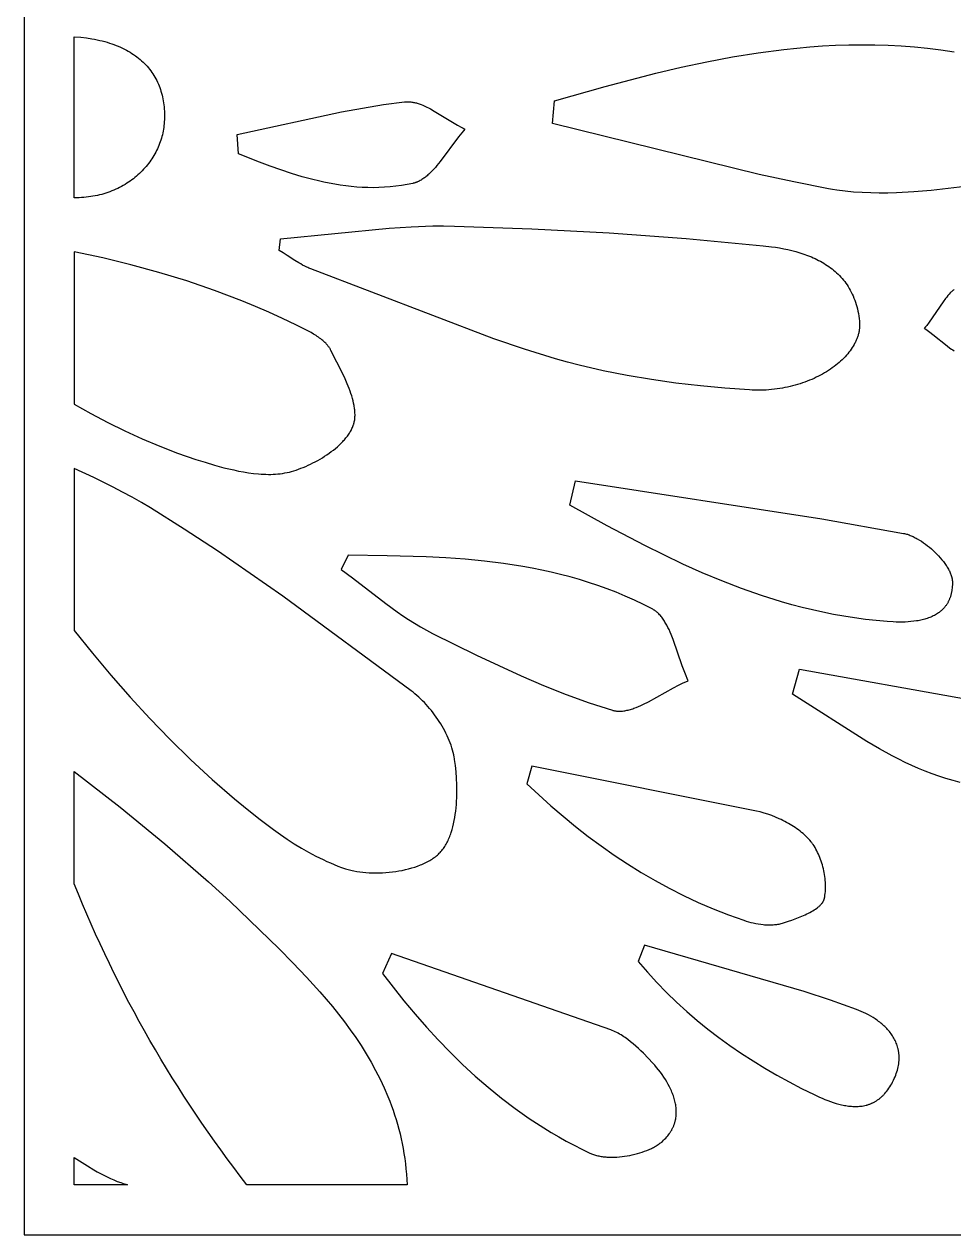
# Model space of a CAD drawing. Header units: millimetres. Extents: x 676 to 2676, y 767 to 1767.
# Drawn here: x 676 to 1047.4, y 767.3 to 1251.3 of the extents above; entities that cross this region are included whole.
import ezdxf

# ---------------------------------------------------------------- set-up
doc = ezdxf.new("R2010")
doc.units = ezdxf.units.MM
doc.layers.add('Layer 1', color=7, linetype='Continuous')

msp = doc.modelspace()

# ---------------------------------------------------------------- linework, layer by layer
at = {"layer": 'Layer 1'}
for points in [[(675.98, 767.35), (2675.98, 767.35), (2675.98, 1767.35), (675.98, 1767.35)], [(695.98, 1246.27), (698.62, 1246.04), (700.88, 1245.77), (703.05, 1245.42), (704.11, 1245.23), (705.15, 1245.02), (706.16, 1244.79), (707.16, 1244.55), (708.13, 1244.29), (709.09, 1244.02), (710.03, 1243.73), (710.94, 1243.43), (711.84, 1243.11), (712.71, 1242.78), (713.57, 1242.43), (714.4, 1242.07), (715.22, 1241.69), (716.02, 1241.3), (716.79, 1240.9), (717.55, 1240.48), (718.29, 1240.05), (719, 1239.6), (719.7, 1239.14), (720.38, 1238.67), (721.04, 1238.18), (721.67, 1237.69), (722.29, 1237.17), (722.89, 1236.65), (723.47, 1236.11), (724.03, 1235.56), (724.58, 1235), (725.1, 1234.43), (725.6, 1233.84), (726.08, 1233.24), (726.55, 1232.63), (726.99, 1232.01), (727.42, 1231.38), (727.83, 1230.73), (728.21, 1230.08), (728.58, 1229.41), (728.93, 1228.73), (729.26, 1228.04), (729.57, 1227.34), (729.87, 1226.63), (730.14, 1225.91), (730.4, 1225.18), (730.63, 1224.44), (730.85, 1223.69), (731.05, 1222.93), (731.23, 1222.16), (731.39, 1221.38), (731.54, 1220.6), (731.66, 1219.8), (731.77, 1218.99), (731.85, 1218.17), (731.92, 1217.35), (731.97, 1216.52), (732.01, 1215.67), (732.02, 1214.82), (732.02, 1213.96), (731.99, 1213.1), (731.95, 1212.22), (731.9, 1211.48), (731.83, 1210.74), (731.74, 1210.01), (731.63, 1209.27), (731.5, 1208.54), (731.35, 1207.81), (731.19, 1207.09), (731, 1206.37), (730.8, 1205.65), (730.58, 1204.94), (730.34, 1204.23), (730.08, 1203.53), (729.81, 1202.83), (729.51, 1202.14), (729.2, 1201.46), (728.88, 1200.78), (728.53, 1200.1), (728.17, 1199.44), (727.79, 1198.78), (727.4, 1198.13), (726.99, 1197.49), (726.56, 1196.86), (726.11, 1196.23), (725.65, 1195.62), (725.18, 1195.01), (724.69, 1194.41), (724.18, 1193.82), (723.66, 1193.25), (723.12, 1192.68), (722.57, 1192.12), (722, 1191.58), (721.42, 1191.04), (720.82, 1190.52), (720.21, 1190.01), (719.59, 1189.51), (718.95, 1189.03), (718.29, 1188.56), (717.63, 1188.1), (716.95, 1187.65), (716.25, 1187.22), (715.54, 1186.81), (714.82, 1186.4), (714.09, 1186.02), (713.34, 1185.64), (712.59, 1185.29), (711.81, 1184.95), (711.03, 1184.62), (710.24, 1184.31), (709.43, 1184.02), (708.61, 1183.75), (707.78, 1183.49), (706.93, 1183.25), (706.08, 1183.03), (705.22, 1182.83), (704.34, 1182.64), (703.45, 1182.48), (702.55, 1182.33), (701.65, 1182.2), (700.73, 1182.1), (699.8, 1182.01), (698.86, 1181.95), (697.91, 1181.9), (696.95, 1181.88), (695.98, 1181.88)], [(761.1, 1207.12), (802.79, 1216.17), (811.16, 1217.75), (819.55, 1219.11), (827.97, 1220.21), (828.15, 1220.23), (828.32, 1220.25), (828.68, 1220.27), (829.04, 1220.28), (829.39, 1220.27), (829.75, 1220.26), (830.11, 1220.23), (830.48, 1220.19), (830.84, 1220.15), (831.2, 1220.09), (831.57, 1220.02), (831.94, 1219.94), (832.3, 1219.85), (832.67, 1219.76), (833.04, 1219.65), (833.41, 1219.54), (833.78, 1219.41), (834.16, 1219.28), (834.53, 1219.14), (835.28, 1218.84), (836.03, 1218.51), (836.79, 1218.16), (837.55, 1217.78), (838.31, 1217.39), (839.83, 1216.54), (849.05, 1210.93), (850.58, 1210.09), (851.34, 1209.69), (852.09, 1209.31), (851.45, 1208.6), (850.81, 1207.85), (849.56, 1206.29), (842.14, 1196.32), (840.88, 1194.76), (840.25, 1194.01), (839.6, 1193.29), (838.96, 1192.6), (838.3, 1191.93), (837.64, 1191.31), (837.3, 1191), (836.97, 1190.71), (836.63, 1190.43), (836.29, 1190.16), (835.95, 1189.9), (835.6, 1189.65), (835.25, 1189.41), (834.9, 1189.18), (834.55, 1188.97), (834.19, 1188.76), (833.83, 1188.57), (833.47, 1188.39), (833.11, 1188.23), (832.92, 1188.15), (832.74, 1188.08), (832.55, 1188.01), (832.37, 1187.94), (832.18, 1187.88), (831.99, 1187.82), (831.81, 1187.77), (831.62, 1187.71), (831.43, 1187.67), (831.24, 1187.62), (828.97, 1187.16), (826.71, 1186.77), (824.45, 1186.46), (822.2, 1186.22), (819.96, 1186.05), (817.72, 1185.95), (815.49, 1185.91), (813.27, 1185.93), (811.05, 1186.02), (808.84, 1186.16), (806.63, 1186.36), (804.43, 1186.61), (802.23, 1186.92), (800.04, 1187.27), (797.86, 1187.67), (795.68, 1188.12), (793.51, 1188.6), (791.34, 1189.13), (787.03, 1190.3), (782.73, 1191.59), (778.46, 1193), (774.21, 1194.5), (769.98, 1196.09), (761.59, 1199.4)], [(777.91, 1160.83), (778.43, 1165.45), (821.86, 1169.7), (830.54, 1170.28), (839.21, 1170.6), (843.54, 1170.63), (847.87, 1170.58), (878.76, 1169.5), (909.63, 1167.83), (940.47, 1165.56), (971.24, 1162.7), (974.53, 1162.31), (976.17, 1162.07), (977.81, 1161.8), (979.45, 1161.5), (981.08, 1161.15), (982.69, 1160.77), (984.29, 1160.35), (985.88, 1159.88), (987.44, 1159.37), (988.97, 1158.82), (989.73, 1158.52), (990.48, 1158.21), (991.22, 1157.89), (991.96, 1157.55), (992.68, 1157.2), (993.4, 1156.84), (994.1, 1156.47), (994.8, 1156.08), (995.49, 1155.67), (996.16, 1155.25), (996.83, 1154.82), (997.48, 1154.37), (998.12, 1153.91), (998.75, 1153.43), (999.37, 1152.93), (999.97, 1152.42), (1000.56, 1151.89), (1001.13, 1151.35), (1001.7, 1150.78), (1002.24, 1150.2), (1002.77, 1149.61), (1003.29, 1148.99), (1003.79, 1148.36), (1004.27, 1147.71), (1004.74, 1147.04), (1005.19, 1146.35), (1005.62, 1145.64), (1006.03, 1144.92), (1006.43, 1144.17), (1006.8, 1143.4), (1007.16, 1142.62), (1007.49, 1141.81), (1007.81, 1140.99), (1008.11, 1140.14), (1008.38, 1139.27), (1008.64, 1138.38), (1008.87, 1137.47), (1009.08, 1136.53), (1009.27, 1135.57), (1009.43, 1134.6), (1009.58, 1133.59), (1009.69, 1132.57), (1009.72, 1132.23), (1009.75, 1131.9), (1009.76, 1131.56), (1009.76, 1131.22), (1009.76, 1130.88), (1009.75, 1130.55), (1009.73, 1130.21), (1009.71, 1129.87), (1009.67, 1129.54), (1009.63, 1129.2), (1009.58, 1128.87), (1009.52, 1128.53), (1009.46, 1128.2), (1009.39, 1127.86), (1009.31, 1127.53), (1009.22, 1127.2), (1009.12, 1126.86), (1009.02, 1126.53), (1008.91, 1126.2), (1008.79, 1125.87), (1008.67, 1125.54), (1008.54, 1125.21), (1008.4, 1124.89), (1008.25, 1124.56), (1008.1, 1124.23), (1007.94, 1123.91), (1007.78, 1123.59), (1007.6, 1123.26), (1007.24, 1122.62), (1006.84, 1121.99), (1006.42, 1121.36), (1005.98, 1120.74), (1005.51, 1120.12), (1005.02, 1119.51), (1004.5, 1118.9), (1003.96, 1118.31), (1003.39, 1117.72), (1002.8, 1117.14), (1002.19, 1116.57), (1001.56, 1116.01), (1000.91, 1115.46), (1000.23, 1114.91), (999.54, 1114.38), (998.82, 1113.86), (998.08, 1113.35), (997.33, 1112.85), (996.56, 1112.36), (995.76, 1111.88), (994.95, 1111.42), (994.13, 1110.97), (993.28, 1110.53), (992.42, 1110.1), (991.55, 1109.69), (990.65, 1109.3), (989.75, 1108.91), (988.82, 1108.55), (987.89, 1108.2), (986.94, 1107.86), (985.97, 1107.54), (985, 1107.24), (984.01, 1106.95), (983.01, 1106.68), (981.99, 1106.43), (980.97, 1106.2), (979.94, 1105.99), (978.89, 1105.79), (977.84, 1105.61), (976.78, 1105.46), (975.7, 1105.32), (974.62, 1105.2), (973.54, 1105.11), (972.44, 1105.03), (971.34, 1104.98), (970.23, 1104.95), (969.11, 1104.94), (967.99, 1104.95), (966.86, 1104.99), (965.73, 1105.05), (955.96, 1105.76), (946.17, 1106.67), (936.38, 1107.8), (926.62, 1109.18), (916.91, 1110.83), (907.28, 1112.75), (897.73, 1114.98), (893, 1116.21), (888.31, 1117.53), (875.88, 1121.34), (863.56, 1125.48), (790.51, 1153.45), (790.09, 1153.62), (789.67, 1153.79), (789.26, 1153.97), (788.85, 1154.16), (788.04, 1154.55), (787.23, 1154.98), (786.44, 1155.42), (785.65, 1155.88), (784.1, 1156.85), (781.02, 1158.86), (779.47, 1159.87)], [(695.98, 1099.36), (702.61, 1095.61), (709.33, 1092.05), (716.14, 1088.67), (723.06, 1085.5), (730.1, 1082.54), (737.26, 1079.8), (744.57, 1077.29), (748.27, 1076.13), (752.02, 1075.02), (755.79, 1073.99), (759.68, 1073.06), (761.66, 1072.65), (763.64, 1072.27), (765.64, 1071.95), (767.63, 1071.69), (769.61, 1071.49), (770.6, 1071.42), (771.59, 1071.37), (772.57, 1071.33), (773.54, 1071.32), (774.51, 1071.32), (775.47, 1071.35), (776.42, 1071.4), (777.37, 1071.48), (778.31, 1071.58), (779.23, 1071.7), (780.15, 1071.86), (781.05, 1072.03), (781.95, 1072.24), (782.83, 1072.48), (783.74, 1072.75), (784.66, 1073.05), (785.6, 1073.38), (786.54, 1073.73), (787.5, 1074.11), (788.45, 1074.52), (789.41, 1074.95), (790.38, 1075.4), (791.33, 1075.87), (792.29, 1076.37), (793.24, 1076.89), (794.17, 1077.43), (795.1, 1077.98), (796.02, 1078.56), (796.91, 1079.15), (797.79, 1079.76), (798.65, 1080.39), (799.49, 1081.03), (800.3, 1081.68), (801.09, 1082.35), (801.84, 1083.04), (802.57, 1083.73), (803.26, 1084.44), (803.59, 1084.8), (803.91, 1085.16), (804.22, 1085.52), (804.53, 1085.89), (804.82, 1086.25), (805.1, 1086.62), (805.37, 1086.99), (805.63, 1087.37), (805.88, 1087.74), (806.12, 1088.12), (806.34, 1088.5), (806.56, 1088.88), (806.76, 1089.26), (806.94, 1089.64), (807.12, 1090.03), (807.28, 1090.41), (807.43, 1090.8), (807.56, 1091.19), (807.62, 1091.38), (807.68, 1091.58), (807.73, 1091.77), (807.78, 1091.97), (807.83, 1092.16), (807.87, 1092.36), (807.95, 1092.77), (808.02, 1093.17), (808.07, 1093.59), (808.11, 1094), (808.13, 1094.42), (808.15, 1094.85), (808.15, 1095.28), (808.14, 1095.72), (808.12, 1096.16), (808.09, 1096.6), (808.05, 1097.05), (808, 1097.5), (807.94, 1097.95), (807.87, 1098.41), (807.79, 1098.87), (807.6, 1099.8), (807.37, 1100.75), (807.12, 1101.7), (806.83, 1102.66), (806.52, 1103.63), (806.18, 1104.6), (805.81, 1105.58), (805.02, 1107.54), (804.16, 1109.52), (803.25, 1111.48), (798.52, 1120.89), (798.4, 1121.1), (798.29, 1121.31), (798.16, 1121.53), (798.03, 1121.73), (797.9, 1121.94), (797.76, 1122.14), (797.61, 1122.35), (797.46, 1122.55), (797.3, 1122.75), (797.14, 1122.94), (796.97, 1123.14), (796.8, 1123.33), (796.63, 1123.52), (796.45, 1123.71), (796.07, 1124.08), (795.69, 1124.44), (795.28, 1124.79), (794.86, 1125.14), (794.43, 1125.48), (793.98, 1125.82), (793.53, 1126.14), (793.06, 1126.47), (792.59, 1126.78), (791.61, 1127.39), (790.61, 1127.98), (789.59, 1128.55), (788.56, 1129.1), (784.5, 1131.12), (779.14, 1133.67), (773.76, 1136.12), (768.35, 1138.46), (762.92, 1140.69), (751.98, 1144.86), (740.94, 1148.64), (729.82, 1152.06), (718.62, 1155.13), (707.34, 1157.88), (695.98, 1160.33)], [(695.98, 1008.95), (703.22, 999.89), (710.65, 991), (718.28, 982.28), (726.13, 973.74), (734.2, 965.4), (742.53, 957.27), (751.11, 949.36), (759.96, 941.68), (765.04, 937.47), (770.25, 933.32), (775.61, 929.29), (778.33, 927.35), (781.09, 925.48), (783.88, 923.66), (786.71, 921.93), (789.56, 920.29), (792.45, 918.74), (795.37, 917.3), (796.84, 916.62), (798.32, 915.97), (799.81, 915.35), (801.3, 914.76), (802.81, 914.21), (804.32, 913.69), (804.84, 913.52), (805.38, 913.37), (805.93, 913.21), (806.49, 913.07), (807.06, 912.94), (807.63, 912.81), (808.81, 912.59), (810.02, 912.4), (811.26, 912.25), (812.52, 912.13), (813.81, 912.04), (815.11, 911.99), (816.42, 911.97), (817.74, 911.99), (819.07, 912.04), (820.41, 912.12), (821.74, 912.24), (823.07, 912.39), (824.4, 912.57), (825.71, 912.78), (827.01, 913.03), (828.29, 913.31), (829.55, 913.62), (830.79, 913.97), (832, 914.34), (833.18, 914.75), (834.32, 915.19), (834.88, 915.42), (835.43, 915.66), (835.96, 915.91), (836.49, 916.17), (837.01, 916.43), (837.51, 916.7), (838, 916.98), (838.48, 917.27), (838.95, 917.56), (839.4, 917.86), (839.84, 918.17), (840.27, 918.49), (840.68, 918.81), (841.07, 919.15), (841.45, 919.49), (841.81, 919.84), (841.99, 920.01), (842.16, 920.19), (842.49, 920.56), (842.82, 920.94), (843.13, 921.34), (843.44, 921.75), (843.73, 922.17), (844.02, 922.61), (844.3, 923.06), (844.56, 923.52), (844.82, 923.99), (845.07, 924.48), (845.31, 924.97), (845.54, 925.48), (845.76, 926), (845.98, 926.52), (846.18, 927.06), (846.38, 927.61), (846.57, 928.16), (846.92, 929.3), (847.24, 930.47), (847.52, 931.67), (847.78, 932.9), (848.01, 934.14), (848.21, 935.41), (848.38, 936.7), (848.52, 938), (848.64, 939.31), (848.73, 940.63), (848.79, 941.96), (848.86, 944.62), (848.83, 947.27), (848.72, 949.89), (848.53, 952.45), (848.28, 954.93), (847.96, 957.31), (847.89, 957.78), (847.8, 958.25), (847.61, 959.19), (847.39, 960.14), (847.13, 961.1), (846.84, 962.06), (846.51, 963.02), (846.16, 963.98), (845.78, 964.94), (845.37, 965.9), (844.94, 966.85), (844.48, 967.81), (843.99, 968.75), (843.48, 969.7), (842.95, 970.63), (842.39, 971.56), (841.81, 972.47), (841.22, 973.38), (840.6, 974.27), (839.97, 975.15), (839.32, 976.02), (838.65, 976.87), (837.97, 977.7), (837.28, 978.52), (836.57, 979.31), (835.85, 980.09), (835.12, 980.84), (834.38, 981.57), (833.63, 982.28), (832.88, 982.96), (832.11, 983.62), (831.34, 984.24), (830.57, 984.84), (779.34, 1022.63), (753.18, 1040.72), (739.9, 1049.44), (726.45, 1057.87), (722.78, 1060.07), (719.06, 1062.18), (715.3, 1064.23), (711.5, 1066.21), (703.8, 1070.01), (695.98, 1073.62)], [(896.19, 1068.67), (994.65, 1053.55), (1027.32, 1047.74), (1027.69, 1047.67), (1028.07, 1047.58), (1028.44, 1047.47), (1028.83, 1047.36), (1029.21, 1047.23), (1029.6, 1047.09), (1030, 1046.93), (1030.4, 1046.77), (1030.8, 1046.59), (1031.2, 1046.41), (1031.6, 1046.21), (1032.01, 1046), (1032.41, 1045.78), (1032.82, 1045.55), (1033.64, 1045.07), (1034.46, 1044.55), (1035.27, 1044), (1036.08, 1043.42), (1036.88, 1042.8), (1037.67, 1042.17), (1038.44, 1041.51), (1039.2, 1040.83), (1039.94, 1040.13), (1040.65, 1039.42), (1041.34, 1038.69), (1042, 1037.95), (1042.64, 1037.21), (1043.23, 1036.45), (1043.8, 1035.7), (1044.06, 1035.32), (1044.32, 1034.94), (1044.57, 1034.57), (1044.8, 1034.19), (1045.02, 1033.82), (1045.24, 1033.44), (1045.44, 1033.07), (1045.63, 1032.7), (1045.8, 1032.33), (1045.97, 1031.97), (1046.12, 1031.6), (1046.25, 1031.25), (1046.38, 1030.89), (1046.49, 1030.54), (1046.53, 1030.36), (1046.58, 1030.19), (1046.62, 1030.02), (1046.66, 1029.85), (1046.69, 1029.68), (1046.72, 1029.51), (1046.75, 1029.34), (1046.77, 1029.18), (1046.79, 1029.01), (1046.8, 1028.85), (1046.81, 1028.69), (1046.82, 1028.53), (1046.83, 1027.83), (1046.81, 1027.16), (1046.78, 1026.5), (1046.73, 1025.86), (1046.65, 1025.24), (1046.56, 1024.64), (1046.51, 1024.34), (1046.45, 1024.05), (1046.39, 1023.76), (1046.33, 1023.48), (1046.26, 1023.21), (1046.18, 1022.93), (1046.1, 1022.66), (1046.02, 1022.4), (1045.93, 1022.14), (1045.84, 1021.88), (1045.74, 1021.63), (1045.64, 1021.38), (1045.54, 1021.14), (1045.43, 1020.9), (1045.32, 1020.66), (1045.2, 1020.43), (1045.08, 1020.2), (1044.96, 1019.98), (1044.83, 1019.76), (1044.7, 1019.54), (1044.56, 1019.33), (1044.42, 1019.12), (1044.28, 1018.91), (1044.13, 1018.71), (1043.98, 1018.52), (1043.83, 1018.32), (1043.67, 1018.13), (1043.51, 1017.95), (1043.34, 1017.76), (1043.18, 1017.58), (1043, 1017.41), (1042.83, 1017.24), (1042.65, 1017.07), (1042.47, 1016.9), (1042.29, 1016.74), (1042.1, 1016.58), (1041.91, 1016.43), (1041.72, 1016.28), (1041.52, 1016.13), (1041.32, 1015.98), (1040.91, 1015.7), (1040.49, 1015.44), (1040.07, 1015.18), (1039.63, 1014.94), (1039.17, 1014.71), (1038.71, 1014.49), (1038.24, 1014.29), (1037.77, 1014.09), (1037.28, 1013.91), (1036.78, 1013.74), (1036.28, 1013.58), (1035.76, 1013.42), (1035.24, 1013.28), (1034.72, 1013.15), (1034.18, 1013.03), (1033.64, 1012.92), (1033.09, 1012.82), (1032.54, 1012.73), (1031.42, 1012.57), (1030.28, 1012.45), (1029.12, 1012.35), (1027.95, 1012.29), (1026.77, 1012.26), (1025.58, 1012.25), (1024.39, 1012.27), (1023.19, 1012.31), (1020.8, 1012.46), (1016.42, 1012.84), (1012.08, 1013.33), (1007.78, 1013.9), (1003.51, 1014.57), (999.28, 1015.33), (995.08, 1016.18), (990.91, 1017.11), (986.77, 1018.12), (982.66, 1019.2), (978.59, 1020.36), (970.51, 1022.9), (962.54, 1025.7), (954.66, 1028.74), (946.87, 1032), (939.15, 1035.46), (931.5, 1039.09), (923.9, 1042.87), (908.86, 1050.79), (893.94, 1059.04)], [(805.39, 1038.98), (802.62, 1033.23), (807.13, 1029.93), (820.49, 1019.72), (825, 1016.42), (827.28, 1014.83), (829.58, 1013.28), (831.92, 1011.79), (834.28, 1010.36), (836.68, 1008.99), (839.12, 1007.71), (856.67, 999.02), (874.48, 990.79), (883.49, 986.95), (892.57, 983.34), (901.74, 980.02), (906.36, 978.48), (911, 977.03), (911.19, 976.97), (911.38, 976.92), (911.58, 976.87), (911.77, 976.83), (911.97, 976.79), (912.17, 976.76), (912.36, 976.73), (912.57, 976.7), (912.77, 976.68), (912.97, 976.67), (913.17, 976.65), (913.38, 976.64), (913.59, 976.64), (913.79, 976.64), (914, 976.64), (914.21, 976.65), (914.64, 976.67), (915.07, 976.71), (915.5, 976.76), (915.94, 976.83), (916.38, 976.91), (916.82, 977), (917.27, 977.11), (917.72, 977.23), (918.18, 977.36), (918.64, 977.5), (919.1, 977.65), (919.56, 977.81), (920.5, 978.16), (921.45, 978.55), (922.41, 978.97), (923.38, 979.42), (925.35, 980.4), (935.36, 985.95), (937.35, 987), (939.31, 987.98), (940.28, 988.43), (941.24, 988.84), (940.81, 989.78), (940.4, 990.74), (939.61, 992.73), (938.86, 994.79), (935.23, 1005.34), (934.44, 1007.33), (934.03, 1008.3), (933.61, 1009.24), (933.17, 1010.15), (932.72, 1011.03), (932.24, 1011.88), (932, 1012.29), (931.75, 1012.69), (931.5, 1013.08), (931.24, 1013.46), (930.97, 1013.83), (930.7, 1014.19), (930.43, 1014.54), (930.14, 1014.87), (929.85, 1015.19), (929.56, 1015.5), (929.26, 1015.8), (928.95, 1016.09), (928.79, 1016.22), (928.63, 1016.36), (928.47, 1016.49), (928.3, 1016.61), (928.14, 1016.74), (927.97, 1016.86), (927.8, 1016.97), (927.63, 1017.08), (927.46, 1017.19), (927.29, 1017.3), (927.11, 1017.4), (926.93, 1017.5), (923.36, 1019.32), (919.76, 1021.04), (916.15, 1022.65), (912.51, 1024.17), (908.86, 1025.58), (905.18, 1026.9), (901.49, 1028.13), (897.78, 1029.28), (894.05, 1030.34), (890.3, 1031.31), (886.54, 1032.22), (882.77, 1033.04), (878.98, 1033.8), (875.18, 1034.48), (867.54, 1035.67), (859.86, 1036.62), (852.14, 1037.36), (844.39, 1037.93), (836.62, 1038.34), (821.01, 1038.81)], [(878.83, 954.73), (876.79, 947.63), (881.54, 943.19), (886.36, 938.86), (891.26, 934.65), (896.25, 930.57), (901.32, 926.62), (906.47, 922.8), (911.72, 919.12), (917.06, 915.58), (922.5, 912.2), (928.04, 908.97), (933.68, 905.89), (939.42, 902.98), (945.27, 900.24), (951.23, 897.67), (957.31, 895.27), (963.5, 893.06), (964.41, 892.76), (965.35, 892.49), (966.31, 892.23), (967.28, 892), (968.27, 891.79), (969.26, 891.62), (970.26, 891.47), (971.27, 891.36), (971.77, 891.31), (972.27, 891.28), (972.77, 891.25), (973.27, 891.24), (973.76, 891.23), (974.25, 891.24), (974.74, 891.25), (975.23, 891.28), (975.71, 891.32), (976.19, 891.36), (976.66, 891.43), (977.12, 891.5), (977.58, 891.58), (978.04, 891.68), (978.48, 891.79), (978.92, 891.92), (981.41, 892.7), (982.72, 893.15), (984.06, 893.63), (985.4, 894.15), (986.74, 894.7), (988.04, 895.29), (988.68, 895.59), (989.3, 895.9), (989.91, 896.22), (990.5, 896.54), (991.07, 896.88), (991.62, 897.22), (992.14, 897.56), (992.64, 897.91), (992.88, 898.09), (993.11, 898.27), (993.33, 898.46), (993.54, 898.64), (993.75, 898.82), (993.95, 899.01), (994.14, 899.2), (994.32, 899.39), (994.49, 899.58), (994.65, 899.77), (994.73, 899.87), (994.8, 899.96), (994.87, 900.06), (994.94, 900.16), (995.01, 900.26), (995.07, 900.35), (995.14, 900.45), (995.19, 900.55), (995.25, 900.65), (995.3, 900.75), (995.35, 900.85), (995.4, 900.95), (995.45, 901.05), (995.49, 901.15), (995.53, 901.25), (995.56, 901.36), (995.6, 901.46), (995.63, 901.56), (995.65, 901.66), (995.68, 901.77), (995.74, 902.1), (995.81, 902.44), (995.92, 903.12), (996, 903.82), (996.07, 904.54), (996.11, 905.26), (996.14, 906), (996.14, 906.74), (996.12, 907.5), (996.09, 908.26), (996.03, 909.02), (995.95, 909.79), (995.86, 910.56), (995.74, 911.34), (995.61, 912.11), (995.46, 912.88), (995.29, 913.65), (995.1, 914.41), (994.9, 915.17), (994.68, 915.92), (994.44, 916.67), (994.18, 917.4), (993.91, 918.13), (993.62, 918.84), (993.32, 919.53), (993, 920.22), (992.67, 920.88), (992.32, 921.53), (991.95, 922.16), (991.58, 922.77), (991.18, 923.36), (990.98, 923.64), (990.78, 923.92), (990.57, 924.2), (990.36, 924.46), (989.88, 925.03), (989.39, 925.58), (988.87, 926.13), (988.33, 926.66), (987.78, 927.18), (987.2, 927.7), (986.6, 928.2), (985.99, 928.69), (985.36, 929.17), (984.72, 929.64), (984.06, 930.09), (983.39, 930.54), (982.71, 930.97), (982.01, 931.39), (981.31, 931.8), (980.59, 932.2), (979.87, 932.58), (979.14, 932.95), (978.4, 933.31), (977.65, 933.66), (976.15, 934.31), (974.63, 934.9), (973.1, 935.44), (971.58, 935.93), (970.06, 936.36), (968.56, 936.72)], [(923.83, 883.09), (921.31, 876.62), (924.96, 872.37), (928.73, 868.25), (932.61, 864.26), (936.59, 860.4), (940.67, 856.67), (944.85, 853.06), (949.13, 849.58), (953.51, 846.22), (957.97, 842.98), (962.53, 839.85), (967.17, 836.83), (971.89, 833.93), (976.7, 831.14), (981.58, 828.45), (986.54, 825.87), (991.57, 823.39), (993.72, 822.39), (994.81, 821.91), (995.91, 821.45), (997.01, 821.02), (998.13, 820.61), (999.24, 820.23), (1000.36, 819.88), (1001.48, 819.57), (1002.59, 819.3), (1003.15, 819.18), (1003.71, 819.07), (1004.26, 818.97), (1004.81, 818.88), (1005.37, 818.81), (1005.92, 818.75), (1006.47, 818.7), (1007.01, 818.66), (1007.56, 818.64), (1008.1, 818.64), (1008.64, 818.64), (1009.17, 818.67), (1009.71, 818.7), (1010.24, 818.76), (1010.76, 818.83), (1011.29, 818.92), (1011.81, 819.02), (1012.32, 819.14), (1012.58, 819.21), (1012.83, 819.28), (1013.09, 819.36), (1013.34, 819.44), (1013.59, 819.53), (1013.84, 819.62), (1014.09, 819.72), (1014.34, 819.82), (1014.58, 819.92), (1014.83, 820.03), (1015.07, 820.15), (1015.31, 820.27), (1015.55, 820.39), (1015.79, 820.52), (1016.03, 820.66), (1016.27, 820.8), (1016.5, 820.95), (1016.74, 821.1), (1016.97, 821.26), (1017.2, 821.42), (1017.43, 821.59), (1017.66, 821.76), (1017.88, 821.94), (1018.11, 822.13), (1018.33, 822.32), (1018.55, 822.52), (1018.77, 822.72), (1018.99, 822.93), (1019.2, 823.14), (1019.42, 823.36), (1019.63, 823.59), (1019.84, 823.82), (1020.26, 824.31), (1020.66, 824.81), (1021.06, 825.35), (1021.45, 825.91), (1021.84, 826.49), (1022.21, 827.11), (1022.58, 827.75), (1022.93, 828.41), (1023.28, 829.11), (1023.62, 829.83), (1023.92, 830.51), (1024.19, 831.19), (1024.43, 831.85), (1024.65, 832.51), (1024.85, 833.16), (1025.02, 833.8), (1025.16, 834.43), (1025.28, 835.06), (1025.38, 835.68), (1025.46, 836.29), (1025.49, 836.59), (1025.51, 836.89), (1025.53, 837.19), (1025.54, 837.48), (1025.55, 837.78), (1025.55, 838.07), (1025.55, 838.36), (1025.54, 838.65), (1025.53, 838.94), (1025.51, 839.22), (1025.49, 839.5), (1025.46, 839.79), (1025.43, 840.06), (1025.39, 840.34), (1025.35, 840.62), (1025.3, 840.89), (1025.25, 841.16), (1025.2, 841.43), (1025.14, 841.7), (1025.07, 841.96), (1024.93, 842.48), (1024.77, 843), (1024.59, 843.51), (1024.4, 844.01), (1024.19, 844.5), (1023.96, 844.99), (1023.72, 845.46), (1023.47, 845.93), (1023.2, 846.39), (1022.92, 846.84), (1022.62, 847.29), (1022.31, 847.72), (1021.99, 848.15), (1021.66, 848.57), (1021.32, 848.99), (1020.96, 849.39), (1020.6, 849.79), (1020.23, 850.18), (1019.84, 850.56), (1019.45, 850.93), (1019.05, 851.29), (1018.64, 851.65), (1018.22, 852), (1017.8, 852.34), (1017.37, 852.67), (1016.93, 852.99), (1016.49, 853.31), (1016.04, 853.62), (1015.13, 854.21), (1014.2, 854.77), (1013.26, 855.29), (1012.31, 855.78), (1011.36, 856.24), (1010.4, 856.67), (1009.45, 857.07), (1008.5, 857.43), (998.09, 861.1), (987.59, 864.54)], [(822.74, 879.8), (819.09, 871.86), (823.33, 866.32), (827.68, 860.88), (832.13, 855.55), (836.69, 850.33), (841.37, 845.24), (846.17, 840.29), (851.09, 835.48), (856.15, 830.82), (861.34, 826.32), (866.67, 821.99), (872.15, 817.83), (874.95, 815.82), (877.78, 813.86), (880.66, 811.95), (883.58, 810.09), (886.53, 808.28), (889.53, 806.52), (892.57, 804.81), (895.66, 803.16), (898.79, 801.56), (901.96, 800.01), (902.32, 799.85), (902.69, 799.7), (903.07, 799.55), (903.46, 799.41), (903.86, 799.29), (904.27, 799.17), (904.69, 799.06), (905.12, 798.95), (905.55, 798.86), (905.99, 798.77), (906.44, 798.7), (906.9, 798.63), (907.36, 798.57), (907.83, 798.52), (908.3, 798.47), (908.78, 798.44), (909.76, 798.39), (910.75, 798.37), (911.76, 798.38), (912.78, 798.43), (913.8, 798.5), (914.83, 798.6), (915.87, 798.73), (916.9, 798.89), (917.93, 799.07), (918.95, 799.28), (919.97, 799.52), (920.97, 799.78), (921.96, 800.07), (922.92, 800.38), (923.87, 800.71), (924.79, 801.07), (925.69, 801.45), (926.55, 801.85), (926.97, 802.06), (927.39, 802.28), (927.79, 802.5), (928.18, 802.72), (928.57, 802.95), (928.94, 803.18), (929.3, 803.42), (929.65, 803.67), (930, 803.92), (930.32, 804.17), (930.64, 804.43), (930.95, 804.69), (931.42, 805.12), (931.87, 805.56), (932.3, 806), (932.7, 806.45), (933.08, 806.9), (933.44, 807.36), (933.78, 807.82), (933.95, 808.05), (934.1, 808.29), (934.25, 808.52), (934.4, 808.76), (934.54, 808.99), (934.67, 809.23), (934.8, 809.47), (934.93, 809.71), (935.05, 809.95), (935.16, 810.19), (935.27, 810.43), (935.38, 810.67), (935.48, 810.91), (935.57, 811.16), (935.66, 811.4), (935.75, 811.65), (935.83, 811.89), (935.91, 812.14), (935.98, 812.39), (936.05, 812.63), (936.11, 812.88), (936.17, 813.13), (936.22, 813.38), (936.27, 813.63), (936.35, 814.14), (936.42, 814.64), (936.47, 815.15), (936.51, 815.65), (936.52, 816.16), (936.52, 816.67), (936.51, 817.19), (936.48, 817.7), (936.43, 818.21), (936.37, 818.73), (936.29, 819.25), (936.2, 819.76), (936.1, 820.28), (935.98, 820.8), (935.85, 821.31), (935.7, 821.83), (935.55, 822.34), (935.38, 822.86), (935.19, 823.37), (935, 823.89), (934.79, 824.4), (934.57, 824.91), (934.34, 825.42), (934.11, 825.93), (933.85, 826.44), (933.32, 827.45), (932.76, 828.45), (932.15, 829.44), (931.51, 830.42), (930.84, 831.39), (930.14, 832.35), (929.42, 833.29), (928.67, 834.21), (927.9, 835.12), (927.11, 836), (925.29, 837.98), (923.39, 839.94), (922.41, 840.91), (921.4, 841.86), (920.38, 842.78), (919.34, 843.68), (918.28, 844.54), (917.2, 845.37), (916.66, 845.77), (916.11, 846.15), (915.55, 846.52), (914.99, 846.88), (914.43, 847.23), (913.86, 847.56), (913.28, 847.88), (912.71, 848.18), (912.12, 848.46), (911.54, 848.73), (910.95, 848.98), (910.35, 849.21)], [(695.98, 798.25), (701.2, 794.88), (703.82, 793.3), (705.13, 792.55), (706.45, 791.83), (707.78, 791.13), (709.11, 790.47), (710.45, 789.84), (711.79, 789.26), (713.15, 788.71), (714.52, 788.21), (715.9, 787.76), (716.59, 787.55), (717.29, 787.35), (695.98, 787.35)]]:
    msp.add_lwpolyline(points, close=True, dxfattribs=at)
for points in [[(1051.97, 1186.4), (1038.31, 1184.81), (1031.41, 1184.22), (1024.5, 1183.85), (1021.05, 1183.75), (1017.61, 1183.73), (1014.18, 1183.79), (1010.76, 1183.93), (1007.37, 1184.17), (1004, 1184.5), (1000.65, 1184.94), (998.99, 1185.2), (997.33, 1185.49), (983.45, 1188.21), (969.62, 1191.19), (887.09, 1211.5), (887.86, 1220.61), (908.06, 1226.4), (928.32, 1231.71), (938.49, 1234.1), (948.68, 1236.28), (958.91, 1238.21), (969.17, 1239.86), (979.47, 1241.2), (989.81, 1242.2), (994.99, 1242.56), (1000.19, 1242.83), (1005.4, 1242.99), (1010.62, 1243.05), (1015.86, 1243), (1021.11, 1242.84), (1026.37, 1242.56), (1031.65, 1242.16), (1036.94, 1241.64), (1042.25, 1240.99), (1047.57, 1240.2)], [(1047.45, 1145.18), (1047.21, 1144.98), (1046.97, 1144.77), (1046.73, 1144.55), (1046.49, 1144.32), (1046.24, 1144.08), (1046, 1143.84), (1045.52, 1143.32), (1045.05, 1142.77), (1044.57, 1142.19), (1044.1, 1141.59), (1043.15, 1140.32), (1037.51, 1132.11), (1036.56, 1130.85), (1036.09, 1130.26), (1035.61, 1129.68), (1036.17, 1129.32), (1036.73, 1128.93), (1037.86, 1128.11), (1039, 1127.23), (1044.72, 1122.63), (1045.85, 1121.8), (1046.41, 1121.41), (1046.97, 1121.04), (1047.53, 1120.69)], [(1049.93, 948.2), (1047.08, 948.94), (1044.26, 949.76), (1041.47, 950.66), (1038.72, 951.63), (1036, 952.67), (1033.31, 953.78), (1030.65, 954.95), (1028.01, 956.18), (1025.39, 957.46), (1022.8, 958.79), (1017.68, 961.59), (1012.63, 964.53), (982.91, 983.45), (985.74, 993.47), (1052.78, 981.52)]]:
    msp.add_lwpolyline(points, dxfattribs=at)
msp.add_lwpolyline([(764.96, 787.35, -0.07075), (695.98, 907.6), (695.98, 952.48), (714.33, 938.24), (732.23, 923.59), (749.63, 908.46), (758.13, 900.69), (777.79, 881.68), (783.35, 876.05), (788.78, 870.34), (794.05, 864.51), (799.1, 858.56), (801.54, 855.53), (803.91, 852.46), (806.2, 849.34), (808.42, 846.18), (810.55, 842.97), (812.6, 839.72), (814.55, 836.4), (816.4, 833.04), (818.14, 829.61), (819.78, 826.13), (821.3, 822.58), (822.02, 820.78), (822.7, 818.96), (823.35, 817.13), (823.97, 815.28), (824.56, 813.41), (825.12, 811.52), (825.64, 809.62), (826.13, 807.69), (826.58, 805.75), (826.99, 803.79), (827.37, 801.81), (827.71, 799.8), (828.02, 797.78), (828.28, 795.74), (828.51, 793.67), (828.69, 791.59), (828.84, 789.48), (828.94, 787.35)], format="xyb", close=True, dxfattribs=at)

doc.saveas('drawing.dxf')
